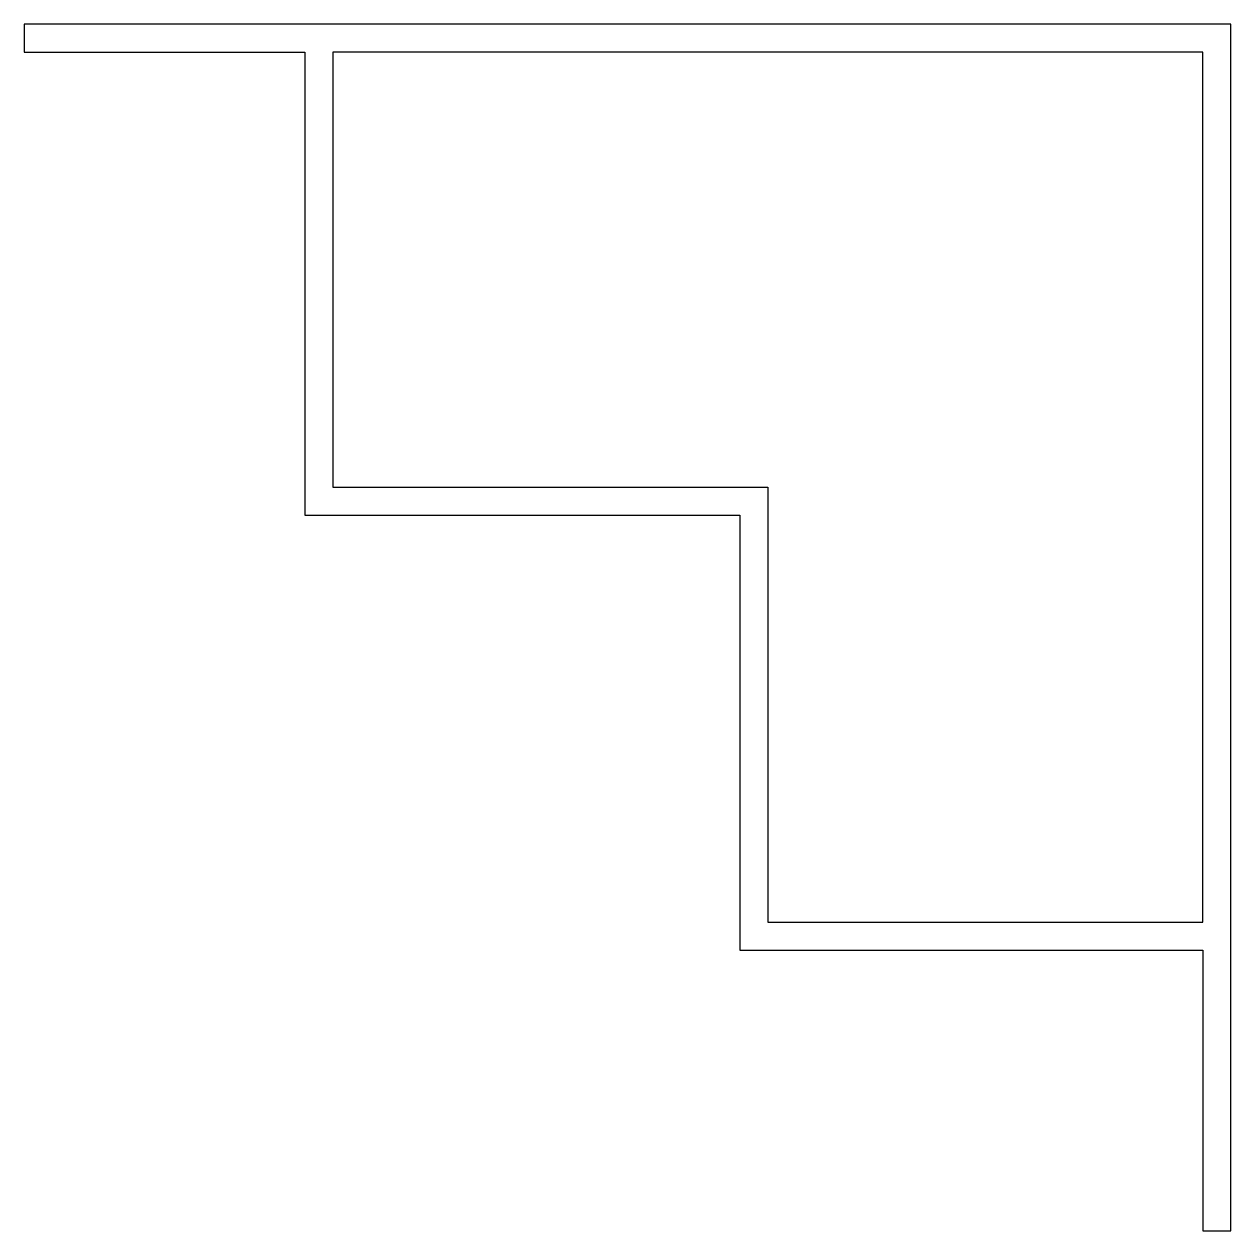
# Model space of a CAD drawing. Extents: x 355.8 to 441.8, y -116.7 to -30.7.
import ezdxf

# ---------------------------------------------------------------- set-up
doc = ezdxf.new("R2010")
doc.units = 0
doc.layers.add('ANA', color=220, linetype='CONTINUOUS')

msp = doc.modelspace()

# ---------------------------------------------------------------- linework, layer by layer
at = {"layer": 'ANA', "color": 0}
for points in [[(355.81, -32.694), (375.81, -32.694), (375.81, -65.694), (406.81, -65.694), (406.81, -96.694), (439.81, -96.694), (439.81, -116.694), (441.81, -116.694), (441.81, -30.694), (355.81, -30.694)], [(377.81, -32.694), (377.81, -63.694), (408.81, -63.694), (408.81, -94.694), (439.81, -94.694), (439.81, -32.694)]]:
    msp.add_lwpolyline(points, close=True, dxfattribs=at)

doc.saveas('drawing.dxf')
